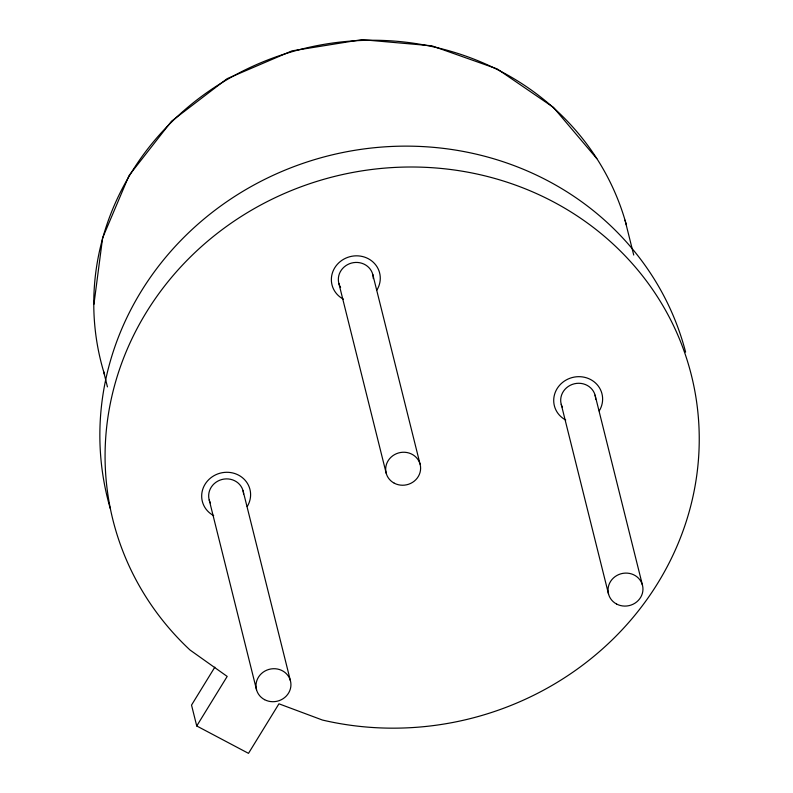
<?xml version="1.0" encoding="UTF-8"?>
<svg xmlns="http://www.w3.org/2000/svg" width="793" height="793" viewBox="0 0 793 793"><rect width="100%" height="100%" fill="white"/><g stroke="black" fill="none" stroke-linecap="round" stroke-linejoin="round"><path stroke-width="1.19" d="M93.941 304.274L102.594 237.989L129.051 175.54L171.526 121.21L227.115 78.685L292.032 50.861L361.846 39.65L431.808 45.806L497.152 68.912L553.425 107.382L596.782 158.61M214.853 667.141L191.529 705.096L196.733 725.972L248.496 753.35L278.948 703.807L322.404 720.034A298.148 279.453 -14 0 0 698.355 417.415A298.148 279.453 -14 0 0 279.285 195.772A298.148 279.453 -14 0 0 190.003 650.002L227.185 676.429L196.733 725.972M625.033 220.196L633.726 255.039M595.087 395.182L642.419 584.996M561.246 404.371L608.568 594.185M372.74 274.328L420.072 464.143M338.889 283.517L386.221 473.342M243.064 490.798L290.387 680.612M209.213 499.986L256.536 689.801M103.546 371.273L107.442 386.885M343.379 299.169A24.553 23.017 -14 0 1 334.755 267.786A24.553 23.017 -14 0 1 368.259 258.687A24.553 23.017 -14 0 1 376.883 290.069M213.694 515.638A24.553 23.017 -14 0 1 205.07 484.255A24.553 23.017 -14 0 1 238.584 475.146A24.553 23.017 -14 0 1 247.208 506.539M565.726 420.022A24.553 23.017 -14 0 1 557.102 388.639A24.553 23.017 -14 0 1 590.607 379.53A24.553 23.017 -14 0 1 599.23 410.913M110.227 508.402A298.148 279.453 -14 0 1 322.92 157.232A298.148 279.453 -14 0 1 685.608 352.112M104.617 374.772A271.493 254.464 -14 0 1 292.835 51.486A271.493 254.464 -14 0 1 626.371 224.905M340.594 287.472A17.535 16.435 -14 0 1 351.468 263.078A17.535 16.435 -14 0 1 373.295 278.591M562.415 407.384A17.535 16.435 -14 0 1 574.37 383.782A17.535 16.435 -14 0 1 595.642 399.434M210.393 503A17.535 16.435 -14 0 1 221.782 479.537A17.535 16.435 -14 0 1 243.59 493.98M616.607 604.048A17.535 16.435 -14 0 0 642.964 589.258A17.535 16.435 -14 0 0 616.904 575.47A17.535 16.435 -14 0 0 616.607 604.048M394.26 483.195A17.535 16.435 -14 0 0 420.617 468.405A17.535 16.435 -14 0 0 394.557 454.617A17.535 16.435 -14 0 0 394.26 483.195M264.575 699.664A17.535 16.435 -14 0 0 290.942 684.874A17.535 16.435 -14 0 0 264.882 671.086A17.535 16.435 -14 0 0 264.575 699.664"/></g></svg>
